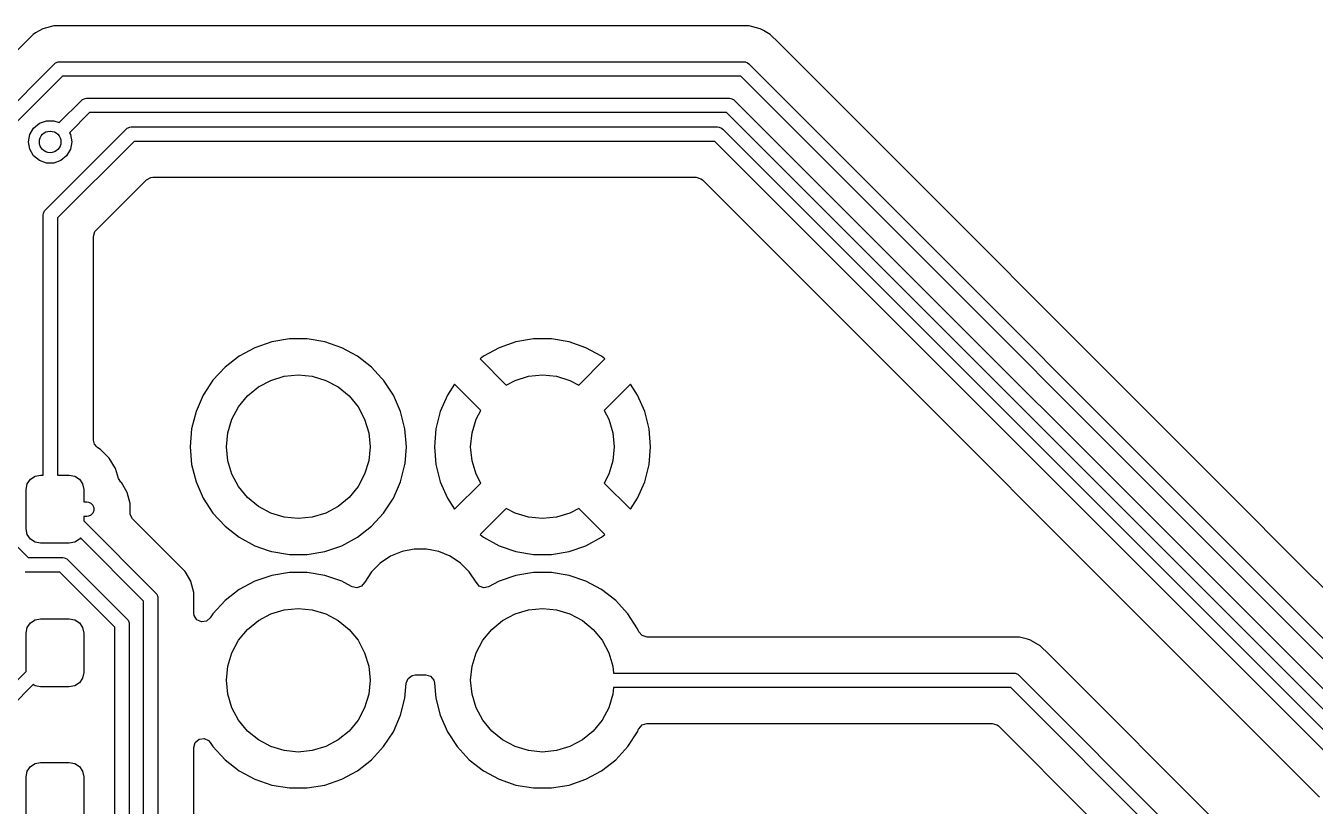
# Model space of a CAD drawing. Extents: x 4.04 to 6.24, y -5.22 to -2.73.
# Drawn here: x 4.921 to 5.628, y -4.319 to -3.891 of the extents above; entities that cross this region are included whole.
import ezdxf

# ---------------------------------------------------------------- set-up
doc = ezdxf.new("R2010")
doc.units = 0
doc.header["$MEASUREMENT"] = 0
doc.layers.add('BLACK', color=7, linetype='CONTINUOUS')

msp = doc.modelspace()

# ---------------------------------------------------------------- linework, layer by layer
at = {"layer": 'BLACK', "linetype": 'CONTINUOUS'}
for p, q in [((4.93087, -3.89297), (4.92688, -3.89527)), ((4.93689, -3.89136), (4.93087, -3.89297)), ((4.94311, -3.89136), (4.93689, -3.89136)), ((4.94341, -3.89136), (4.94311, -3.89136)), ((5.31159, -3.89136), (4.94341, -3.89136)), ((4.94341, -3.89136), (4.94341, -3.89136)), ((5.31189, -3.89136), (5.31159, -3.89136)), ((5.31159, -3.89136), (5.31159, -3.89136)), ((5.31811, -3.89136), (5.31189, -3.89136)), ((5.32413, -3.89297), (5.31811, -3.89136)), ((5.3258, -3.89394), (5.32413, -3.89297)), ((5.32952, -3.89608), (5.3258, -3.89394)), ((4.92548, -3.89608), (4.89033, -3.93123)), ((4.92688, -3.89527), (4.92548, -3.89608)), ((5.3342, -3.90076), (5.32952, -3.89608)), ((5.32952, -3.89608), (5.32952, -3.89608)), ((5.58878, -4.15534), (5.3342, -3.90076)), ((5.3342, -3.90076), (5.3342, -3.90076)), ((4.90647, -3.94296), (4.93722, -3.91222)), ((4.93722, -3.91222), (4.93781, -3.91173)), ((4.93781, -3.91173), (4.93923, -3.91114)), ((4.93923, -3.91114), (4.94, -3.91106)), ((4.94, -3.91106), (5.315, -3.91106)), ((5.315, -3.91106), (5.31577, -3.91114)), ((5.31577, -3.91114), (5.31719, -3.91173)), ((5.31719, -3.91173), (5.31778, -3.91222)), ((5.31778, -3.91222), (5.64238, -4.23681)), ((4.94163, -3.91894), (4.91319, -3.94738)), ((5.31337, -3.91894), (4.94163, -3.91894)), ((5.63796, -4.24353), (5.31337, -3.91894)), ((4.93984, -3.94444), (4.95206, -3.93222)), ((4.95206, -3.93222), (4.95266, -3.93173)), ((4.95266, -3.93173), (4.95307, -3.93155)), ((4.95307, -3.93155), (4.95407, -3.93114)), ((4.95407, -3.93114), (4.95484, -3.93106)), ((4.95484, -3.93106), (5.30727, -3.93106)), ((5.30727, -3.93106), (5.30804, -3.93114)), ((5.30804, -3.93114), (5.30946, -3.93173)), ((5.30946, -3.93173), (5.31006, -3.93222)), ((5.31006, -3.93222), (5.65402, -4.27618)), ((4.92894, -3.94477), (4.93279, -3.94337)), ((4.93279, -3.94337), (4.93689, -3.94337)), ((4.93689, -3.94337), (4.93984, -3.94444)), ((4.95647, -3.93894), (4.9454, -3.95001)), ((5.30564, -3.93894), (4.95647, -3.93894)), ((5.64961, -4.2829), (5.30564, -3.93894)), ((4.92303, -3.955), (4.92374, -3.95096)), ((4.92374, -3.95096), (4.92579, -3.94741)), ((4.92579, -3.94741), (4.92894, -3.94477)), ((4.93222, -3.99222), (4.97647, -3.94796)), ((4.9454, -3.95001), (4.94594, -3.95096)), ((4.94594, -3.95096), (4.94665, -3.955)), ((4.97647, -3.94796), (4.97706, -3.94747)), ((4.97706, -3.94747), (4.97848, -3.94689)), ((4.97848, -3.94689), (4.97925, -3.94681)), ((4.97925, -3.94681), (5.30075, -3.94681)), ((5.30075, -3.94681), (5.30152, -3.94689)), ((5.30152, -3.94689), (5.30294, -3.94747)), ((5.30294, -3.94747), (5.30353, -3.94796)), ((5.30353, -3.94796), (5.65143, -4.29587)), ((4.92374, -3.95904), (4.92303, -3.955)), ((4.98088, -3.95469), (4.93894, -3.99663)), ((4.94665, -3.955), (4.94594, -3.95904)), ((5.29912, -3.95469), (4.98088, -3.95469)), ((5.64702, -4.30259), (5.29912, -3.95469)), ((4.92579, -3.96259), (4.92374, -3.95904)), ((4.92894, -3.96523), (4.92579, -3.96259)), ((4.93279, -3.96663), (4.92894, -3.96523)), ((4.94075, -3.96523), (4.93689, -3.96663)), ((4.94389, -3.96259), (4.94075, -3.96523)), ((4.94594, -3.95904), (4.94389, -3.96259)), ((4.93689, -3.96663), (4.93279, -3.96663)), ((4.96007, -4.00336), (4.98761, -3.97582)), ((4.98761, -3.97582), (4.99003, -3.9745)), ((4.99003, -3.9745), (4.99107, -3.97439)), ((4.99107, -3.97439), (5.28893, -3.97439)), ((5.28893, -3.97439), (5.29157, -3.97516)), ((5.29157, -3.97516), (5.29239, -3.97582)), ((5.29239, -3.97582), (5.63071, -4.31415)), ((4.93114, -3.99423), (4.93173, -3.99281)), ((4.93173, -3.99281), (4.93222, -3.99222)), ((4.93106, -3.995), (4.93114, -3.99423)), ((4.93106, -4.13756), (4.93106, -3.995)), ((4.93894, -3.99663), (4.93894, -4.13756)), ((4.95864, -4.00681), (4.95942, -4.00418)), ((4.95864, -4.11849), (4.95864, -4.00681)), ((4.95942, -4.00418), (4.96007, -4.00336)), ((5.06597, -4.06297), (5.05631, -4.06458)), ((5.07576, -4.06297), (5.06597, -4.06297)), ((5.08542, -4.06458), (5.07576, -4.06297)), ((5.19983, -4.06299), (5.19018, -4.0646)), ((5.20962, -4.06299), (5.19983, -4.06299)), ((5.21927, -4.0646), (5.20962, -4.06299)), ((5.04705, -4.06776), (5.03844, -4.07242)), ((5.04706, -4.06776), (5.04705, -4.06776)), ((5.05631, -4.06458), (5.04706, -4.06776)), ((5.09468, -4.06776), (5.08542, -4.06458)), ((5.10329, -4.07242), (5.09468, -4.06776)), ((5.09468, -4.06776), (5.09468, -4.06776)), ((5.18092, -4.06778), (5.17231, -4.07244)), ((5.19018, -4.0646), (5.18092, -4.06778)), ((5.18092, -4.06778), (5.18092, -4.06778)), ((5.22853, -4.06778), (5.21927, -4.0646)), ((5.23714, -4.07244), (5.22853, -4.06778)), ((5.22853, -4.06778), (5.22853, -4.06778)), ((5.03844, -4.07242), (5.03072, -4.07844)), ((5.11101, -4.07844), (5.10329, -4.07242)), ((5.10329, -4.07242), (5.10329, -4.07242)), ((5.10329, -4.07242), (5.10329, -4.07242)), ((5.17231, -4.07244), (5.17047, -4.07387)), ((5.17047, -4.07387), (5.18484, -4.08825)), ((5.2246, -4.08825), (5.23898, -4.07387)), ((5.23898, -4.07387), (5.23714, -4.07244)), ((5.23714, -4.07244), (5.23714, -4.07244)), ((5.23898, -4.07387), (5.23898, -4.07387)), ((5.03072, -4.07844), (5.02409, -4.08564)), ((5.0558, -4.08567), (5.06319, -4.08343)), ((5.06319, -4.08343), (5.07087, -4.08268)), ((5.07087, -4.08268), (5.07855, -4.08343)), ((5.07855, -4.08343), (5.08593, -4.08567)), ((5.11655, -4.08445), (5.11101, -4.07844)), ((5.11764, -4.08564), (5.11655, -4.08445)), ((5.18966, -4.08567), (5.19704, -4.08343)), ((5.19704, -4.08343), (5.20472, -4.08268)), ((5.20472, -4.08268), (5.21241, -4.08343)), ((5.21241, -4.08343), (5.21979, -4.08567)), ((5.02409, -4.08564), (5.01873, -4.09383)), ((5.04303, -4.09421), (5.04899, -4.08931)), ((5.04899, -4.08931), (5.0558, -4.08567)), ((5.08593, -4.08567), (5.09274, -4.08931)), ((5.09274, -4.08931), (5.0987, -4.09421)), ((5.123, -4.09383), (5.11764, -4.08564)), ((5.15656, -4.0878), (5.15261, -4.09384)), ((5.17092, -4.10217), (5.15656, -4.0878)), ((5.18484, -4.08825), (5.18966, -4.08567)), ((5.21979, -4.08567), (5.2246, -4.08825)), ((5.25289, -4.0878), (5.23852, -4.10217)), ((5.25684, -4.09384), (5.25289, -4.0878)), ((5.01873, -4.09383), (5.0148, -4.1028)), ((5.03813, -4.10017), (5.04303, -4.09421)), ((5.0987, -4.09421), (5.1036, -4.10017)), ((5.12693, -4.1028), (5.123, -4.09383)), ((5.15261, -4.09384), (5.14868, -4.10281)), ((5.15261, -4.09384), (5.15261, -4.09384)), ((5.26077, -4.10281), (5.25684, -4.09384)), ((5.0148, -4.1028), (5.0124, -4.11229)), ((5.03449, -4.10698), (5.03813, -4.10017)), ((5.1036, -4.10017), (5.10724, -4.10698)), ((5.12933, -4.11229), (5.12693, -4.1028)), ((5.14868, -4.10281), (5.14628, -4.11229)), ((5.16835, -4.10698), (5.17092, -4.10217)), ((5.23852, -4.10217), (5.2411, -4.10698)), ((5.26317, -4.11229), (5.26077, -4.10281)), ((5.0124, -4.11229), (5.01159, -4.12205)), ((5.0124, -4.11229), (5.0124, -4.11229)), ((5.03225, -4.11437), (5.03449, -4.10698)), ((5.10724, -4.10698), (5.10948, -4.11437)), ((5.12933, -4.11229), (5.12933, -4.11229)), ((5.13014, -4.12205), (5.12933, -4.11229)), ((5.14628, -4.11229), (5.14547, -4.12205)), ((5.14628, -4.11229), (5.14628, -4.11229)), ((5.16611, -4.11437), (5.16835, -4.10698)), ((5.2411, -4.10698), (5.24334, -4.11437)), ((5.26398, -4.12205), (5.26317, -4.11229)), ((5.26317, -4.11229), (5.26317, -4.11229)), ((4.95914, -4.12063), (4.95864, -4.11849)), ((4.96043, -4.12205), (4.95914, -4.12063)), ((5.0315, -4.12205), (5.03225, -4.11437)), ((5.10948, -4.11437), (5.11024, -4.12205)), ((5.16535, -4.12205), (5.16611, -4.11437)), ((5.24334, -4.11437), (5.24409, -4.12205)), ((4.961, -4.12266), (4.96043, -4.12205)), ((4.96249, -4.12356), (4.961, -4.12266)), ((4.96722, -4.1283), (4.96249, -4.12356)), ((4.96249, -4.12356), (4.96249, -4.12356)), ((5.01159, -4.12205), (5.0124, -4.1318)), ((5.01159, -4.12205), (5.01159, -4.12205)), ((5.03225, -4.12973), (5.0315, -4.12205)), ((5.11024, -4.12205), (5.10948, -4.12973)), ((5.12939, -4.13118), (5.13014, -4.12205)), ((5.13014, -4.12205), (5.13014, -4.12205)), ((5.14547, -4.12205), (5.14628, -4.1318)), ((5.14547, -4.12205), (5.14547, -4.12205)), ((5.16611, -4.12973), (5.16535, -4.12205)), ((5.24409, -4.12205), (5.24334, -4.12973)), ((5.26317, -4.1318), (5.26398, -4.12205)), ((5.26398, -4.12205), (5.26398, -4.12205)), ((4.97069, -4.13403), (4.96722, -4.1283)), ((4.96722, -4.1283), (4.96722, -4.1283)), ((4.96722, -4.1283), (4.96722, -4.1283)), ((4.97236, -4.13939), (4.97069, -4.13403)), ((5.0124, -4.1318), (5.0124, -4.1318)), ((5.0124, -4.1318), (5.0148, -4.14129)), ((5.03449, -4.13711), (5.03225, -4.12973)), ((5.10948, -4.12973), (5.10724, -4.13711)), ((5.12693, -4.14129), (5.12933, -4.1318)), ((5.12933, -4.1318), (5.12939, -4.13118)), ((5.14628, -4.1318), (5.14628, -4.1318)), ((5.14628, -4.1318), (5.14868, -4.14129)), ((5.16835, -4.13711), (5.16611, -4.12973)), ((5.24334, -4.12973), (5.2411, -4.13711)), ((5.26077, -4.14129), (5.26317, -4.1318)), ((5.26317, -4.1318), (5.26317, -4.1318)), ((4.92233, -4.14242), (4.92404, -4.13987)), ((4.92404, -4.13987), (4.92659, -4.13816)), ((4.92659, -4.13816), (4.92961, -4.13756)), ((4.92961, -4.13756), (4.93106, -4.13756)), ((4.93894, -4.13756), (4.94535, -4.13756)), ((4.94535, -4.13756), (4.94837, -4.13816)), ((4.94837, -4.13816), (4.95092, -4.13987)), ((4.95092, -4.13987), (4.95263, -4.14242)), ((4.97357, -4.14139), (4.97236, -4.13939)), ((4.97392, -4.14174), (4.97357, -4.14139)), ((4.97703, -4.14713), (4.97392, -4.14174)), ((4.97392, -4.14174), (4.97392, -4.14174)), ((5.0148, -4.14129), (5.01873, -4.15026)), ((5.03813, -4.14392), (5.03449, -4.13711)), ((5.10724, -4.13711), (5.1036, -4.14392)), ((5.123, -4.15026), (5.12693, -4.14129)), ((5.14868, -4.14129), (5.15261, -4.15025)), ((5.15656, -4.15629), (5.17092, -4.14193)), ((5.17092, -4.14193), (5.16835, -4.13711)), ((5.2411, -4.13711), (5.23852, -4.14193)), ((5.23852, -4.14193), (5.25289, -4.15629)), ((5.25684, -4.15025), (5.26077, -4.14129)), ((4.92173, -4.14543), (4.92233, -4.14242)), ((4.92173, -4.16709), (4.92173, -4.14543)), ((4.95263, -4.14242), (4.95323, -4.14543)), ((4.95323, -4.14543), (4.95323, -4.15232)), ((4.97864, -4.15315), (4.97703, -4.14713)), ((4.97703, -4.14713), (4.97703, -4.14713)), ((5.04303, -4.14989), (5.03813, -4.14392)), ((5.1036, -4.14392), (5.0987, -4.14989)), ((4.95323, -4.15232), (4.955, -4.15232)), ((4.955, -4.15232), (4.95577, -4.1524)), ((4.95577, -4.1524), (4.95719, -4.15299)), ((4.95719, -4.15299), (4.95827, -4.15407)), ((4.95827, -4.15407), (4.95886, -4.15549)), ((4.95886, -4.15549), (4.95886, -4.15703)), ((4.97864, -4.15819), (4.97864, -4.15315)), ((4.97864, -4.15315), (4.97864, -4.15315)), ((5.01873, -4.15026), (5.02409, -4.15846)), ((5.04899, -4.15478), (5.04303, -4.14989)), ((5.0558, -4.15842), (5.04899, -4.15478)), ((5.09274, -4.15478), (5.08593, -4.15842)), ((5.0987, -4.14989), (5.09274, -4.15478)), ((5.11764, -4.15846), (5.123, -4.15026)), ((5.15261, -4.15025), (5.15656, -4.15629)), ((5.18484, -4.15585), (5.17047, -4.17022)), ((5.18966, -4.15842), (5.18484, -4.15585)), ((5.2246, -4.15585), (5.21979, -4.15842)), ((5.23898, -4.17022), (5.2246, -4.15585)), ((5.25289, -4.15629), (5.25684, -4.15025)), ((5.61227, -4.17883), (5.58878, -4.15534)), ((4.955, -4.1602), (4.95323, -4.1602)), ((4.95323, -4.1602), (4.95323, -4.16266)), ((4.95323, -4.16266), (4.99278, -4.20222)), ((4.95577, -4.16012), (4.955, -4.1602)), ((4.95719, -4.15953), (4.95577, -4.16012)), ((4.95827, -4.15845), (4.95719, -4.15953)), ((4.95886, -4.15703), (4.95827, -4.15845)), ((4.97875, -4.15922), (4.97864, -4.15819)), ((4.98007, -4.16164), (4.97875, -4.15922)), ((5.00435, -4.18591), (4.98007, -4.16164)), ((5.02409, -4.15846), (5.02409, -4.15846)), ((5.02409, -4.15846), (5.03072, -4.16566)), ((5.06319, -4.16066), (5.0558, -4.15842)), ((5.07087, -4.16142), (5.06319, -4.16066)), ((5.07855, -4.16066), (5.07087, -4.16142)), ((5.08593, -4.15842), (5.07855, -4.16066)), ((5.11101, -4.16566), (5.11764, -4.15846)), ((5.19704, -4.16066), (5.18966, -4.15842)), ((5.20472, -4.16142), (5.19704, -4.16066)), ((5.21241, -4.16066), (5.20472, -4.16142)), ((5.21979, -4.15842), (5.21241, -4.16066)), ((4.92233, -4.1701), (4.92173, -4.16709)), ((4.92404, -4.17265), (4.92233, -4.1701)), ((5.03072, -4.16566), (5.03844, -4.17167)), ((5.10329, -4.17167), (5.11101, -4.16566)), ((5.17047, -4.17022), (5.17231, -4.17166)), ((5.23714, -4.17166), (5.23898, -4.17022)), ((5.23898, -4.17022), (5.23898, -4.17022)), ((4.91319, -4.17316), (4.92287, -4.18283)), ((4.92659, -4.17436), (4.92404, -4.17265)), ((4.92961, -4.17496), (4.92659, -4.17436)), ((4.94535, -4.17496), (4.92961, -4.17496)), ((4.94837, -4.17436), (4.94535, -4.17496)), ((4.95092, -4.17265), (4.94837, -4.17436)), ((4.95139, -4.17196), (4.95092, -4.17265)), ((4.98606, -4.20663), (4.95139, -4.17196)), ((5.03844, -4.17167), (5.03844, -4.17167)), ((5.03844, -4.17167), (5.04702, -4.17631)), ((5.04702, -4.17631), (5.04705, -4.17633)), ((5.04705, -4.17633), (5.05434, -4.17883)), ((5.08542, -4.17951), (5.09468, -4.17633)), ((5.09468, -4.17633), (5.10329, -4.17167)), ((5.17231, -4.17166), (5.17231, -4.17166)), ((5.17231, -4.17166), (5.18092, -4.17631)), ((5.18092, -4.17631), (5.18092, -4.17631)), ((5.18092, -4.17631), (5.19018, -4.17949)), ((5.21927, -4.17949), (5.22853, -4.17631)), ((5.22853, -4.17631), (5.23714, -4.17166)), ((5.22853, -4.17631), (5.22853, -4.17631)), ((5.23714, -4.17166), (5.23714, -4.17166)), ((4.92287, -4.18283), (4.94177, -4.18283)), ((4.94177, -4.18283), (4.94254, -4.18291)), ((4.94254, -4.18291), (4.94396, -4.1835)), ((4.94396, -4.1835), (4.94456, -4.18399)), ((4.94456, -4.18399), (4.97704, -4.21647)), ((5.05434, -4.17883), (5.05626, -4.17949)), ((5.05626, -4.17949), (5.05631, -4.17951)), ((5.05631, -4.17951), (5.06597, -4.18112)), ((5.06597, -4.18112), (5.07576, -4.18112)), ((5.07576, -4.18112), (5.08542, -4.17951)), ((5.12147, -4.18205), (5.11582, -4.18582)), ((5.12774, -4.17945), (5.12147, -4.18205)), ((5.12147, -4.18205), (5.12147, -4.18205)), ((5.1344, -4.17813), (5.12774, -4.17945)), ((5.12774, -4.17945), (5.12774, -4.17945)), ((5.14119, -4.17813), (5.1344, -4.17813)), ((5.1344, -4.17813), (5.1344, -4.17813)), ((5.14785, -4.17945), (5.14119, -4.17813)), ((5.14119, -4.17813), (5.14119, -4.17813)), ((5.15412, -4.18205), (5.14785, -4.17945)), ((5.14785, -4.17945), (5.14785, -4.17945)), ((5.15977, -4.18582), (5.15412, -4.18205)), ((5.15412, -4.18205), (5.15412, -4.18205)), ((5.19018, -4.17949), (5.19983, -4.1811)), ((5.19983, -4.1811), (5.20962, -4.1811)), ((5.20962, -4.1811), (5.21927, -4.17949)), ((5.64911, -4.21568), (5.61227, -4.17883)), ((4.94014, -4.19071), (4.92123, -4.19071)), ((4.97031, -4.22088), (4.94014, -4.19071)), ((5.00452, -4.18608), (5.00435, -4.18591)), ((5.00435, -4.18591), (5.00435, -4.18591)), ((5.00892, -4.19048), (5.00452, -4.18608)), ((5.00452, -4.18608), (5.00452, -4.18608)), ((5.01194, -4.19572), (5.00892, -4.19048)), ((5.00892, -4.19048), (5.00892, -4.19048)), ((5.00892, -4.19048), (5.00892, -4.19048)), ((5.06597, -4.19093), (5.05631, -4.19254)), ((5.07576, -4.19093), (5.06597, -4.19093)), ((5.08542, -4.19254), (5.07576, -4.19093)), ((5.11102, -4.19063), (5.10725, -4.19627)), ((5.11582, -4.18583), (5.11102, -4.19063)), ((5.11102, -4.19063), (5.11102, -4.19063)), ((5.11582, -4.18582), (5.11582, -4.18583)), ((5.15977, -4.18583), (5.15977, -4.18582)), ((5.16457, -4.19063), (5.15977, -4.18583)), ((5.16834, -4.19627), (5.16457, -4.19063)), ((5.16457, -4.19063), (5.16457, -4.19063)), ((5.19983, -4.19093), (5.19017, -4.19254)), ((5.20962, -4.19093), (5.19983, -4.19093)), ((5.21928, -4.19254), (5.20962, -4.19093)), ((5.01203, -4.19587), (5.01194, -4.19572)), ((5.01364, -4.20189), (5.01203, -4.19587)), ((5.04705, -4.19572), (5.03844, -4.20038)), ((5.04706, -4.19572), (5.04705, -4.19572)), ((5.05631, -4.19254), (5.04706, -4.19572)), ((5.09468, -4.19572), (5.08542, -4.19254)), ((5.09609, -4.19648), (5.09468, -4.19572)), ((5.09468, -4.19572), (5.09468, -4.19572)), ((5.10037, -4.1988), (5.09609, -4.19648)), ((5.10548, -4.19852), (5.10287, -4.19938)), ((5.10712, -4.19648), (5.10548, -4.19852)), ((5.10714, -4.19648), (5.10712, -4.19648)), ((5.10717, -4.19642), (5.10714, -4.19648)), ((5.10721, -4.19637), (5.10717, -4.19642)), ((5.10725, -4.19627), (5.10721, -4.19637)), ((5.10725, -4.19627), (5.10725, -4.19627)), ((5.16838, -4.19637), (5.16834, -4.19627)), ((5.16834, -4.19627), (5.16834, -4.19627)), ((5.16834, -4.19627), (5.16834, -4.19627)), ((5.16842, -4.19642), (5.16838, -4.19637)), ((5.16845, -4.19648), (5.16842, -4.19642)), ((5.16846, -4.19648), (5.16845, -4.19648)), ((5.16995, -4.1984), (5.16846, -4.19648)), ((5.17253, -4.19937), (5.16995, -4.1984)), ((5.18091, -4.19572), (5.17522, -4.1988)), ((5.19017, -4.19254), (5.18091, -4.19572)), ((5.18091, -4.19572), (5.18091, -4.19572)), ((5.22854, -4.19572), (5.21928, -4.19254)), ((5.23715, -4.20038), (5.22854, -4.19572)), ((5.22854, -4.19572), (5.22854, -4.19572)), ((4.99278, -4.20222), (4.99327, -4.20281)), ((4.99327, -4.20281), (4.99327, -4.20281)), ((4.99327, -4.20281), (4.99386, -4.20423)), ((4.99386, -4.20423), (4.99394, -4.205)), ((4.99394, -4.205), (4.99394, -4.44837)), ((5.01364, -4.21318), (5.01364, -4.20189)), ((5.01364, -4.20189), (5.01364, -4.20189)), ((5.03844, -4.20038), (5.03072, -4.20639)), ((5.10287, -4.19938), (5.10037, -4.1988)), ((5.17522, -4.1988), (5.17253, -4.19937)), ((5.23715, -4.20038), (5.23715, -4.20038)), ((5.24487, -4.20639), (5.23715, -4.20038)), ((5.23715, -4.20038), (5.23715, -4.20038)), ((4.98606, -4.45), (4.98606, -4.20663)), ((5.03072, -4.20639), (5.02409, -4.21359)), ((5.0558, -4.21363), (5.06319, -4.21139)), ((5.06319, -4.21139), (5.07087, -4.21063)), ((5.07087, -4.21063), (5.07855, -4.21139)), ((5.07855, -4.21139), (5.08593, -4.21363)), ((5.18966, -4.21363), (5.19704, -4.21139)), ((5.19704, -4.21139), (5.20472, -4.21063)), ((5.20472, -4.21063), (5.21241, -4.21139)), ((5.21241, -4.21139), (5.21979, -4.21363)), ((5.24964, -4.21157), (5.24487, -4.20639)), ((5.2515, -4.21359), (5.24964, -4.21157)), ((4.92233, -4.22116), (4.92404, -4.21861)), ((4.92404, -4.21861), (4.92659, -4.2169)), ((4.92659, -4.2169), (4.92961, -4.2163)), ((4.92961, -4.2163), (4.94535, -4.2163)), ((4.94535, -4.2163), (4.94837, -4.2169)), ((4.94837, -4.2169), (4.95092, -4.21861)), ((4.95092, -4.21861), (4.95263, -4.22116)), ((4.97704, -4.21647), (4.97753, -4.21706)), ((4.97753, -4.21706), (4.97753, -4.21706)), ((4.97753, -4.21706), (4.97811, -4.21848)), ((4.97811, -4.21848), (4.97819, -4.21925)), ((4.97819, -4.21925), (4.97819, -4.45489)), ((5.01383, -4.21452), (5.01364, -4.21318)), ((5.0153, -4.21685), (5.01383, -4.21452)), ((5.01779, -4.21801), (5.0153, -4.21685)), ((5.02052, -4.21764), (5.01779, -4.21801)), ((5.02261, -4.21585), (5.02052, -4.21764)), ((5.02409, -4.21359), (5.02261, -4.21585)), ((5.04303, -4.22216), (5.04899, -4.21726)), ((5.04899, -4.21726), (5.0558, -4.21363)), ((5.08593, -4.21363), (5.09274, -4.21726)), ((5.09274, -4.21726), (5.0987, -4.22216)), ((5.17689, -4.22216), (5.18285, -4.21726)), ((5.18285, -4.21726), (5.18966, -4.21363)), ((5.21979, -4.21363), (5.2266, -4.21726)), ((5.2266, -4.21726), (5.23256, -4.22216)), ((5.25686, -4.22179), (5.2515, -4.21359)), ((4.92173, -4.22417), (4.92233, -4.22116)), ((4.92173, -4.24518), (4.92173, -4.22417)), ((4.95263, -4.22116), (4.95323, -4.22417)), ((4.95323, -4.22417), (4.95323, -4.24583)), ((4.97031, -4.45652), (4.97031, -4.22088)), ((5.03813, -4.22813), (5.04303, -4.22216)), ((5.0987, -4.22216), (5.1036, -4.22813)), ((5.17199, -4.22813), (5.17689, -4.22216)), ((5.23256, -4.22216), (5.23746, -4.22813)), ((5.25758, -4.22344), (5.25686, -4.22179)), ((5.25761, -4.2235), (5.25758, -4.22344)), ((5.25941, -4.22558), (5.25761, -4.2235)), ((5.26205, -4.22636), (5.25941, -4.22558)), ((5.45962, -4.22636), (5.26205, -4.22636)), ((5.45992, -4.22636), (5.45962, -4.22636)), ((5.45962, -4.22636), (5.45962, -4.22636)), ((5.46614, -4.22636), (5.45992, -4.22636)), ((5.47065, -4.22757), (5.46614, -4.22636)), ((5.03449, -4.23493), (5.03813, -4.22813)), ((5.1036, -4.22813), (5.10724, -4.23493)), ((5.16835, -4.23493), (5.17199, -4.22813)), ((5.23746, -4.22813), (5.2411, -4.23493)), ((5.47215, -4.22797), (5.47065, -4.22757)), ((5.47261, -4.22823), (5.47215, -4.22797)), ((5.47286, -4.22838), (5.47261, -4.22823)), ((5.47755, -4.23108), (5.47286, -4.22838)), ((5.47286, -4.22838), (5.47286, -4.22838)), ((5.47286, -4.22838), (5.47286, -4.22838)), ((5.48223, -4.23576), (5.47755, -4.23108)), ((5.47755, -4.23108), (5.47755, -4.23108)), ((5.03225, -4.24232), (5.03449, -4.23493)), ((5.10724, -4.23493), (5.10948, -4.24232)), ((5.16611, -4.24232), (5.16835, -4.23493)), ((5.2411, -4.23493), (5.24334, -4.24232)), ((5.58723, -4.34076), (5.48223, -4.23576)), ((5.48223, -4.23576), (5.48223, -4.23576)), ((4.90714, -4.25978), (4.92173, -4.24518)), ((4.95323, -4.24583), (4.95263, -4.24884)), ((5.0315, -4.25), (5.03225, -4.24232)), ((5.10948, -4.24232), (5.11024, -4.25)), ((5.13101, -4.24898), (5.13323, -4.24736)), ((5.13323, -4.24736), (5.13488, -4.24707)), ((5.13488, -4.24707), (5.14071, -4.24707)), ((5.14071, -4.24707), (5.14335, -4.24784)), ((5.14335, -4.24784), (5.14515, -4.24992)), ((5.16535, -4.25), (5.16611, -4.24232)), ((5.24334, -4.24232), (5.24371, -4.24606)), ((5.24371, -4.24606), (5.46303, -4.24606)), ((5.46303, -4.24606), (5.4638, -4.24614)), ((5.4638, -4.24614), (5.46522, -4.24673)), ((5.46522, -4.24673), (5.46581, -4.24722)), ((5.46581, -4.24722), (5.57109, -4.35249)), ((4.92561, -4.25244), (4.91386, -4.26419)), ((4.92659, -4.2531), (4.92561, -4.25244)), ((4.92961, -4.2537), (4.92659, -4.2531)), ((4.94535, -4.2537), (4.92961, -4.2537)), ((4.94837, -4.2531), (4.94535, -4.2537)), ((4.95092, -4.25139), (4.94837, -4.2531)), ((4.95263, -4.24884), (4.95092, -4.25139)), ((5.03225, -4.25768), (5.0315, -4.25)), ((5.11024, -4.25), (5.10948, -4.25768)), ((5.12933, -4.25976), (5.13002, -4.25155)), ((5.13002, -4.25155), (5.13101, -4.24898)), ((5.14515, -4.24992), (5.14558, -4.25155)), ((5.14558, -4.25155), (5.14626, -4.25976)), ((5.16611, -4.25768), (5.16535, -4.25)), ((5.24371, -4.25394), (5.24334, -4.25768)), ((5.4614, -4.25394), (5.24371, -4.25394)), ((5.56437, -4.35691), (5.4614, -4.25394)), ((5.03449, -4.26507), (5.03225, -4.25768)), ((5.10948, -4.25768), (5.10724, -4.26507)), ((5.12693, -4.26925), (5.12933, -4.25976)), ((5.14626, -4.25976), (5.14626, -4.25976)), ((5.14626, -4.25976), (5.14866, -4.26925)), ((5.16835, -4.26507), (5.16611, -4.25768)), ((5.24334, -4.25768), (5.2411, -4.26507)), ((5.03813, -4.27187), (5.03449, -4.26507)), ((5.10724, -4.26507), (5.1036, -4.27187)), ((5.17199, -4.27187), (5.16835, -4.26507)), ((5.2411, -4.26507), (5.23746, -4.27187)), ((5.04303, -4.27784), (5.03813, -4.27187)), ((5.1036, -4.27187), (5.0987, -4.27784)), ((5.123, -4.27821), (5.12693, -4.26925)), ((5.14866, -4.26925), (5.15259, -4.27821)), ((5.17689, -4.27784), (5.17199, -4.27187)), ((5.23746, -4.27187), (5.23256, -4.27784)), ((5.25758, -4.27656), (5.25935, -4.27446)), ((5.25935, -4.27446), (5.26198, -4.27364)), ((5.26198, -4.27364), (5.26205, -4.27364)), ((5.26205, -4.27364), (5.45121, -4.27364)), ((5.45121, -4.27364), (5.45385, -4.27442)), ((5.45385, -4.27442), (5.45467, -4.27507)), ((5.45467, -4.27507), (5.50355, -4.32396)), ((5.01442, -4.28418), (5.0165, -4.28238)), ((5.0165, -4.28238), (5.01922, -4.28199)), ((5.01922, -4.28199), (5.02172, -4.28313)), ((5.02172, -4.28313), (5.02261, -4.28415)), ((5.04899, -4.28274), (5.04303, -4.27784)), ((5.0558, -4.28637), (5.04899, -4.28274)), ((5.09274, -4.28274), (5.08593, -4.28637)), ((5.0987, -4.27784), (5.09274, -4.28274)), ((5.11764, -4.28641), (5.123, -4.27821)), ((5.15259, -4.27821), (5.15795, -4.28641)), ((5.18285, -4.28274), (5.17689, -4.27784)), ((5.18966, -4.28637), (5.18285, -4.28274)), ((5.2266, -4.28274), (5.21979, -4.28637)), ((5.23256, -4.27784), (5.2266, -4.28274)), ((5.2515, -4.28641), (5.25686, -4.27821)), ((5.25686, -4.27821), (5.25743, -4.27691)), ((5.25743, -4.27691), (5.25758, -4.27656)), ((5.01364, -4.28682), (5.01442, -4.28418)), ((5.01364, -4.43819), (5.01364, -4.28682)), ((5.02261, -4.28415), (5.02409, -4.28641)), ((5.02409, -4.28641), (5.03072, -4.29361)), ((5.06319, -4.28861), (5.0558, -4.28637)), ((5.07087, -4.28937), (5.06319, -4.28861)), ((5.07855, -4.28861), (5.07087, -4.28937)), ((5.08593, -4.28637), (5.07855, -4.28861)), ((5.11101, -4.29361), (5.11764, -4.28641)), ((5.15795, -4.28641), (5.15795, -4.28641)), ((5.15795, -4.28641), (5.16458, -4.29361)), ((5.19704, -4.28861), (5.18966, -4.28637)), ((5.20472, -4.28937), (5.19704, -4.28861)), ((5.21241, -4.28861), (5.20472, -4.28937)), ((5.21979, -4.28637), (5.21241, -4.28861)), ((5.24487, -4.29361), (5.2515, -4.28641)), ((4.92233, -4.2999), (4.92404, -4.29735)), ((4.92404, -4.29735), (4.92659, -4.29564)), ((4.92659, -4.29564), (4.92961, -4.29504)), ((4.92961, -4.29504), (4.94535, -4.29504)), ((4.94535, -4.29504), (4.94837, -4.29564)), ((4.94837, -4.29564), (4.95092, -4.29735)), ((4.95092, -4.29735), (4.95263, -4.2999)), ((5.03072, -4.29361), (5.03844, -4.29962)), ((5.10329, -4.29962), (5.11101, -4.29361)), ((5.16458, -4.29361), (5.1723, -4.29962)), ((5.23715, -4.29962), (5.24487, -4.29361)), ((4.92173, -4.30291), (4.92233, -4.2999)), ((4.92173, -4.32457), (4.92173, -4.30291)), ((4.95263, -4.2999), (4.95323, -4.30291)), ((4.95323, -4.30291), (4.95323, -4.32457)), ((5.03844, -4.29962), (5.04705, -4.30428)), ((5.04705, -4.30428), (5.05631, -4.30746)), ((5.08542, -4.30746), (5.09468, -4.30428)), ((5.09468, -4.30428), (5.10329, -4.29962)), ((5.1723, -4.29962), (5.18091, -4.30428)), ((5.18091, -4.30428), (5.19017, -4.30746)), ((5.21928, -4.30746), (5.22854, -4.30428)), ((5.22854, -4.30428), (5.23715, -4.29962)), ((5.05631, -4.30746), (5.06597, -4.30907)), ((5.06597, -4.30907), (5.07576, -4.30907)), ((5.07576, -4.30907), (5.08542, -4.30746)), ((5.19017, -4.30746), (5.19983, -4.30907)), ((5.19983, -4.30907), (5.20962, -4.30907)), ((5.20962, -4.30907), (5.21928, -4.30746))]:
    msp.add_line(p, q, dxfattribs=at)
at = {"layer": 'BLACK'}
msp.add_circle((4.93484, -3.955), 0.00591, dxfattribs=at)

doc.saveas('drawing.dxf')
